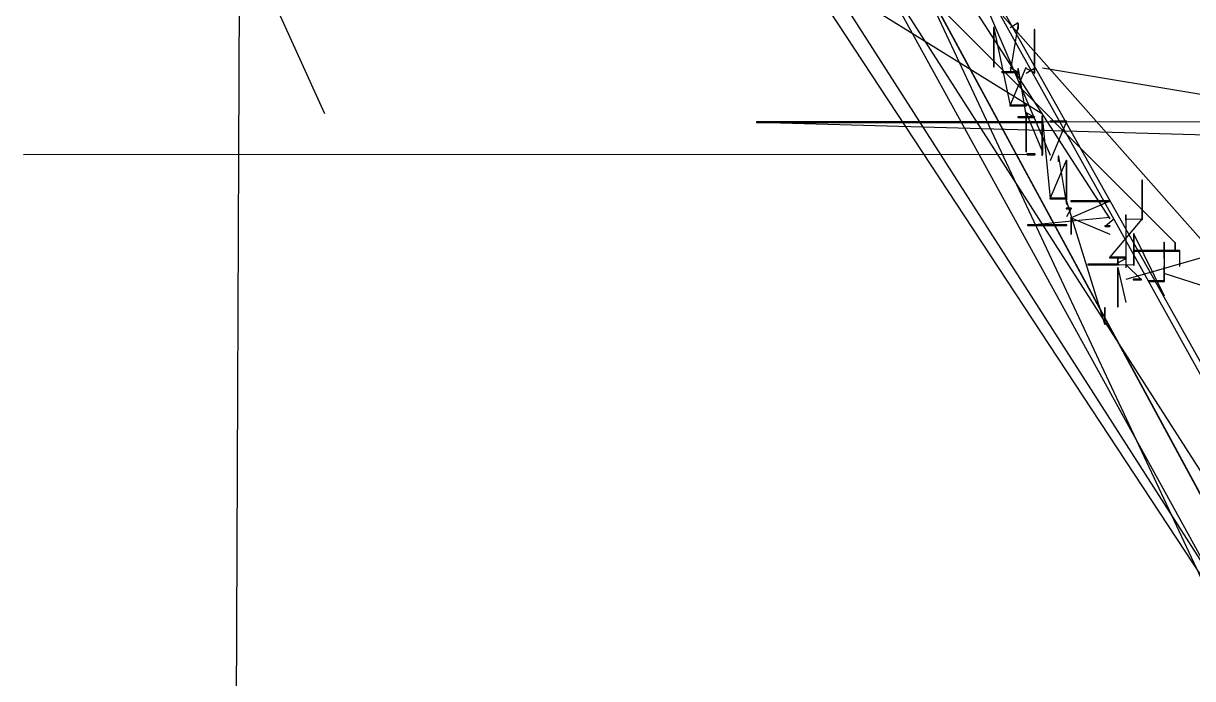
# Model space of a CAD drawing. Extents: x 0 to 334, y -361 to 120.
# Drawn here: x 16.7 to 214.5, y -183.5 to -72.8 of the extents above; entities that cross this region are included whole.
import ezdxf

# ---------------------------------------------------------------- set-up
doc = ezdxf.new("R2010")
doc.units = 0

msp = doc.modelspace()

# ---------------------------------------------------------------- linework, layer by layer
at = {"layer": 'Layer 1'}
for p, q in [((79.31, 84.9092), (292.42, -302.024)), ((301.09, -309.873), (89.04, 81.8172)), ((89.04, 81.6672), (301.09, -310.023)), ((89.24, 81.7422), (300.89, -309.948)), ((96.89, 81.7422), (317.14, -314.473)), ((96.89, 81.7422), (317.14, -310.473)), ((101.579, 77.4792), (246.92, -232.794)), ((75.452423, 70.589328), (319.8, -310.813)), ((53.7, 67.5442), (52.37, -264.804)), ((100.65, 48.8522), (200.47, -105.785)), ((131.8, 41.4079), (190.42, -95.0149)), ((88.075, 35.0192), (220.02, -113.935)), ((90.61, 24.1992), (300.55, -294.763)), ((16.67, 18.8522), (189.09, -88.0649)), ((19.27, 18.8522), (67.59, -88.0049)), ((99.66, 17.7592), (275.72, -257.134)), ((211.54, -109.8799), (138.275, -36.4649)), ((184.98, -72.6649), (183.61, -73.4949)), ((184.98, -72.8449), (183.61, -80.9849)), ((184.937574, -72.802474), (184.92, -72.8449)), ((184.92, -72.8449), (184.92, -73.6149)), ((184.98, -72.7849), (184.937574, -72.802474)), ((185.022426, -72.802474), (184.98, -72.7849)), ((184.98, -72.7849), (184.98, -72.7849)), ((185.04, -72.8449), (185.022426, -72.802474)), ((185.04, -73.6149), (185.04, -72.8449)), ((180.827574, -73.452474), (180.81, -73.4949)), ((180.81, -73.4949), (180.81, -80.0349)), ((180.87, -73.4349), (180.827574, -73.452474)), ((180.912426, -73.452474), (180.87, -73.4349)), ((180.87, -73.4349), (180.87, -73.4349)), ((180.87, -73.4949), (183.61, -86.6349)), ((180.93, -73.4949), (180.912426, -73.452474)), ((180.93, -80.0349), (180.93, -73.4949)), ((184.92, -73.6149), (184.937574, -73.657326)), ((184.937574, -73.657326), (184.98, -73.6749)), ((184.98, -73.6749), (185.022426, -73.657326)), ((185.022426, -73.657326), (185.04, -73.6149)), ((187.677574, -73.812474), (187.66, -73.8549)), ((187.66, -73.8549), (187.66, -80.3949)), ((187.72, -73.7949), (187.677574, -73.812474)), ((187.762426, -73.812474), (187.72, -73.7949)), ((187.72, -73.7949), (187.72, -73.7949)), ((187.78, -73.8549), (187.762426, -73.812474)), ((187.78, -80.3949), (187.78, -73.8549)), ((180.81, -80.0349), (180.827574, -80.077326)), ((180.827574, -80.077326), (180.87, -80.0949)), ((180.87, -80.0949), (180.912426, -80.077326)), ((180.912426, -80.077326), (180.93, -80.0349)), ((182.197574, -80.942474), (182.18, -80.9849)), ((182.18, -80.9849), (182.197574, -81.027326)), ((182.24, -80.9249), (182.197574, -80.942474)), ((182.197574, -81.027326), (182.24, -81.0449)), ((184.98, -80.9249), (182.24, -80.9249)), ((182.24, -81.0449), (184.98, -81.0449)), ((183.61, -86.6349), (186.35, -80.1549)), ((184.98, -80.9849), (183.61, -80.2749)), ((184.937574, -80.412474), (184.92, -80.4549)), ((184.92, -80.4549), (184.92, -81.2249)), ((184.98, -80.3949), (184.937574, -80.412474)), ((185.022426, -80.412474), (184.98, -80.3949)), ((184.98, -80.3949), (184.98, -80.3949)), ((184.98, -80.4549), (186.35, -88.5949)), ((185.022426, -80.942474), (184.98, -80.9249)), ((184.98, -81.0449), (185.022426, -81.027326)), ((185.04, -80.4549), (185.022426, -80.412474)), ((185.04, -80.9849), (185.022426, -80.942474)), ((185.022426, -81.027326), (185.04, -80.9849)), ((185.04, -81.2249), (185.04, -80.4549)), ((187.72, -81.1049), (186.35, -80.3949)), ((187.72, -80.3949), (186.35, -81.2249)), ((187.677574, -80.292474), (187.66, -80.3349)), ((187.66, -80.3349), (187.66, -81.1049)), ((187.66, -80.3949), (187.677574, -80.437326)), ((187.66, -81.1049), (187.677574, -81.147326)), ((187.72, -80.2749), (187.677574, -80.292474)), ((187.677574, -80.437326), (187.72, -80.4549)), ((187.762426, -80.292474), (187.72, -80.2749)), ((187.72, -80.2749), (187.72, -80.2749)), ((187.72, -80.4549), (187.762426, -80.437326)), ((187.78, -80.3349), (187.762426, -80.292474)), ((187.762426, -80.437326), (187.78, -80.3949)), ((187.762426, -81.147326), (187.78, -81.1049)), ((187.78, -81.1049), (187.78, -80.3349)), ((243.85, -89.40915), (189.09, -80.3349)), ((184.92, -81.2249), (184.937574, -81.267326)), ((184.937574, -81.267326), (184.98, -81.2849)), ((184.98, -81.2849), (185.022426, -81.267326)), ((185.022426, -81.267326), (185.04, -81.2249)), ((187.677574, -81.147326), (187.72, -81.1649)), ((187.72, -81.1649), (187.762426, -81.147326)), ((183.567574, -86.592474), (183.55, -86.6349)), ((183.55, -86.6349), (183.567574, -86.677326)), ((183.61, -86.5749), (183.567574, -86.592474)), ((183.567574, -86.677326), (183.61, -86.6949)), ((186.35, -86.5749), (183.61, -86.5749)), ((183.61, -86.6949), (186.35, -86.6949)), ((186.392426, -86.592474), (186.35, -86.5749)), ((186.35, -86.6949), (186.392426, -86.677326)), ((186.41, -86.6349), (186.392426, -86.592474)), ((186.392426, -86.677326), (186.41, -86.6349)), ((184.937574, -88.552474), (184.92, -88.5949)), ((184.92, -88.5949), (184.937574, -88.637326)), ((184.98, -88.5349), (184.937574, -88.552474)), ((184.937574, -88.637326), (184.98, -88.6549)), ((187.72, -88.5349), (184.98, -88.5349)), ((184.98, -88.6549), (187.72, -88.6549)), ((186.307574, -87.842474), (186.29, -87.8849)), ((186.29, -87.8849), (186.29, -94.4249)), ((186.35, -87.8249), (186.307574, -87.842474)), ((186.392426, -87.842474), (186.35, -87.8249)), ((186.35, -87.8249), (186.35, -87.8249)), ((187.72, -88.5949), (186.35, -87.8849)), ((186.35, -87.8849), (189.09, -94.4849)), ((186.41, -87.8849), (186.392426, -87.842474)), ((186.41, -94.4249), (186.41, -87.8849)), ((187.762426, -88.552474), (187.72, -88.5349)), ((187.72, -88.6549), (187.762426, -88.637326)), ((187.78, -88.5949), (187.762426, -88.552474)), ((187.762426, -88.637326), (187.78, -88.5949)), ((189.007574, -88.432474), (188.99, -88.4749)), ((188.99, -88.4749), (188.99, -95.0149)), ((189.05, -88.4149), (189.007574, -88.432474)), ((189.092426, -88.432474), (189.05, -88.4149)), ((189.05, -88.4149), (189.05, -88.4149)), ((189.05, -88.4749), (190.42, -102.385)), ((189.11, -88.4749), (189.092426, -88.432474)), ((189.11, -95.0149), (189.11, -88.4749)), ((140.727574, -89.412474), (140.71, -89.4549)), ((140.71, -89.4549), (140.727574, -89.497326)), ((140.77, -89.3949), (140.727574, -89.412474)), ((140.727574, -89.497326), (140.77, -89.5149)), ((189.09, -89.3949), (140.77, -89.3949)), ((140.77, -89.4549), (237.41, -92.1749)), ((140.77, -89.5149), (189.09, -89.5149)), ((240.01, -89.3949), (189.09, -89.4549)), ((189.132426, -89.412474), (189.09, -89.3949)), ((189.09, -89.5149), (189.132426, -89.497326)), ((189.15, -89.4549), (189.132426, -89.412474)), ((189.132426, -89.497326), (189.15, -89.4549)), ((190.377574, -89.322474), (190.36, -89.3649)), ((190.36, -89.3649), (190.377574, -89.407326)), ((190.42, -89.3049), (190.377574, -89.322474)), ((190.377574, -89.407326), (190.42, -89.4249)), ((193.16, -89.3049), (190.42, -89.3049)), ((193.16, -89.3649), (190.42, -95.9649)), ((190.42, -89.4249), (193.16, -89.4249)), ((193.202426, -89.322474), (193.16, -89.3049)), ((193.16, -89.4249), (193.202426, -89.407326)), ((193.22, -89.3649), (193.202426, -89.322474)), ((193.202426, -89.407326), (193.22, -89.3649)), ((189.047574, -92.132474), (189.03, -92.1749)), ((189.03, -92.1749), (189.03, -94.8349)), ((189.09, -92.1149), (189.047574, -92.132474)), ((189.132426, -92.132474), (189.09, -92.1149)), ((189.09, -92.1149), (189.09, -92.1149)), ((189.09, -94.8349), (189.09, -92.2349)), ((189.15, -92.1749), (189.132426, -92.132474)), ((189.15, -94.8349), (189.15, -92.1749)), ((187.82, -94.8949), (16.67, -94.9549)), ((186.29, -94.4249), (186.307574, -94.467326)), ((186.307574, -94.467326), (186.35, -94.4849)), ((186.35, -94.4849), (186.392426, -94.467326)), ((186.392426, -94.467326), (186.41, -94.4249)), ((186.447574, -94.852474), (186.43, -94.8949)), ((186.43, -94.8949), (186.447574, -94.937326)), ((186.49, -94.8349), (186.447574, -94.852474)), ((186.447574, -94.937326), (186.49, -94.9549)), ((187.82, -94.8349), (186.49, -94.8349)), ((186.49, -94.9549), (187.82, -94.9549)), ((187.862426, -94.852474), (187.82, -94.8349)), ((187.82, -94.9549), (187.862426, -94.937326)), ((187.88, -94.8949), (187.862426, -94.852474)), ((187.862426, -94.937326), (187.88, -94.8949)), ((189.03, -94.8349), (189.047574, -94.877326)), ((189.047574, -94.877326), (189.09, -94.8949)), ((189.09, -94.8949), (189.132426, -94.877326)), ((189.132426, -94.877326), (189.15, -94.8349)), ((188.99, -95.0149), (189.007574, -95.057326)), ((189.007574, -95.057326), (189.05, -95.0749)), ((189.05, -95.0749), (189.11, -95.0149)), ((190.42, -102.385), (193.16, -95.9049)), ((191.747574, -95.212474), (191.73, -95.2549)), ((191.73, -95.2549), (191.73, -96.0249)), ((191.73, -96.0249), (191.747574, -96.067326)), ((191.79, -95.1949), (191.747574, -95.212474)), ((191.747574, -96.067326), (191.79, -96.0849)), ((191.832426, -95.212474), (191.79, -95.1949)), ((191.79, -95.1949), (191.79, -95.1949)), ((191.79, -95.2549), (193.16, -103.395)), ((191.79, -96.0849), (191.832426, -96.067326)), ((191.85, -95.2549), (191.832426, -95.212474)), ((191.832426, -96.067326), (191.85, -96.0249)), ((191.85, -96.0249), (191.85, -95.2549)), ((193.117574, -95.922474), (193.1, -95.9649)), ((193.1, -95.9649), (193.1, -102.505)), ((193.16, -95.9049), (193.117574, -95.922474)), ((193.202426, -95.922474), (193.16, -95.9049)), ((193.16, -95.9049), (193.16, -95.9049)), ((193.16, -102.5049), (193.16, -96.0249)), ((193.22, -95.9649), (193.202426, -95.922474)), ((193.22, -102.505), (193.22, -95.9649)), ((260.63, -99.628), (203.21, -116.055)), ((205.907574, -99.262574), (205.89, -99.305)), ((205.89, -99.305), (205.89, -105.845)), ((205.95, -99.245), (205.907574, -99.262574)), ((205.992426, -99.262474), (205.95, -99.2449)), ((205.95, -99.2449), (205.95, -99.245)), ((206.01, -99.3049), (205.992426, -99.262474)), ((206.01, -105.845), (206.01, -99.3049)), ((190.377574, -102.342574), (190.36, -102.385)), ((190.36, -102.385), (190.377574, -102.427426)), ((190.42, -102.325), (190.377574, -102.342574)), ((190.377574, -102.427426), (190.42, -102.445)), ((193.16, -102.325), (190.42, -102.325)), ((190.42, -102.445), (193.16, -102.445)), ((193.1, -102.505), (193.117574, -102.547426)), ((193.117574, -102.547426), (193.16, -102.565)), ((193.202426, -102.342574), (193.16, -102.325)), ((193.16, -102.445), (193.202426, -102.427426)), ((193.16, -102.565), (193.202426, -102.547426)), ((199.66, -123.6138), (193.16, -102.685)), ((193.22, -102.385), (193.202426, -102.342574)), ((193.202426, -102.427426), (193.22, -102.385)), ((193.202426, -102.547426), (193.22, -102.505)), ((193.887574, -102.762574), (193.87, -102.805)), ((193.87, -102.805), (193.887574, -102.847426)), ((193.93, -102.745), (193.887574, -102.762574)), ((193.887574, -102.847426), (193.93, -102.865)), ((200.47, -102.745), (193.93, -102.745)), ((200.47, -102.805), (193.93, -105.605)), ((193.93, -102.865), (200.47, -102.865)), ((200.512426, -102.762574), (200.47, -102.745)), ((200.47, -102.865), (200.512426, -102.847426)), ((200.53, -102.805), (200.512426, -102.762574)), ((200.512426, -102.847426), (200.53, -102.805)), ((193.117574, -104.012574), (193.1, -104.055)), ((193.1, -104.055), (193.117574, -104.097426)), ((193.16, -103.995), (193.117574, -104.012574)), ((193.117574, -104.097426), (193.16, -104.115)), ((193.93, -103.995), (193.16, -103.995)), ((193.93, -104.055), (193.16, -105.485)), ((193.16, -104.115), (193.93, -104.115)), ((193.972426, -104.012574), (193.93, -103.995)), ((193.93, -104.115), (193.972426, -104.097426)), ((193.99, -104.055), (193.972426, -104.012574)), ((193.972426, -104.097426), (193.99, -104.055)), ((186.577574, -106.812574), (186.56, -106.855)), ((186.62, -106.795), (186.577574, -106.812574)), ((186.62, -106.855), (200.47, -105.545)), ((193.16, -106.795), (186.62, -106.795)), ((193.202426, -106.812574), (193.16, -106.795)), ((193.22, -106.855), (193.202426, -106.812574)), ((193.887574, -105.562574), (193.87, -105.605)), ((193.87, -105.605), (193.87, -108.345)), ((193.93, -105.545), (193.887574, -105.562574)), ((193.972426, -105.562574), (193.93, -105.545)), ((193.93, -105.545), (193.93, -105.545)), ((193.93, -105.605), (200.47, -108.405)), ((193.99, -105.605), (193.972426, -105.562574)), ((193.99, -108.345), (193.99, -105.605)), ((199.7, -107.035), (201.24, -105.725)), ((200.47, -112.325), (205.95, -105.845)), ((203.167574, -105.152574), (203.15, -105.195)), ((203.15, -105.195), (203.15, -105.965)), ((203.15, -105.965), (203.167574, -106.007426)), ((203.21, -105.135), (203.167574, -105.152574)), ((203.167574, -106.007426), (203.21, -106.025)), ((203.252426, -105.152574), (203.21, -105.135)), ((203.21, -105.135), (203.21, -105.135)), ((203.21, -105.195), (203.21, -114.105)), ((205.95, -105.845), (203.21, -105.905)), ((203.21, -106.025), (203.252426, -106.007426)), ((203.27, -105.195), (203.252426, -105.152574)), ((203.252426, -106.007426), (203.27, -105.965)), ((203.27, -105.965), (203.27, -105.195)), ((205.89, -105.845), (205.907574, -105.887426)), ((205.907574, -105.887426), (205.95, -105.905)), ((205.95, -105.905), (205.992426, -105.887426)), ((205.992426, -105.887426), (206.01, -105.845)), ((186.56, -106.855), (186.577574, -106.897426)), ((186.577574, -106.897426), (186.62, -106.915)), ((186.62, -106.915), (193.16, -106.915)), ((193.16, -106.915), (193.202426, -106.897426)), ((193.202426, -106.897426), (193.22, -106.855)), ((193.87, -108.345), (193.887574, -108.387426)), ((193.887574, -108.387426), (193.93, -108.405)), ((193.93, -108.405), (193.972426, -108.387426)), ((193.972426, -108.387426), (193.99, -108.345)), ((199.657574, -106.992574), (199.64, -107.035)), ((199.64, -107.035), (199.7, -107.095)), ((199.7, -106.975), (199.657574, -106.992574)), ((200.47, -106.975), (199.7, -106.975)), ((199.7, -107.095), (200.47, -107.095)), ((200.512426, -106.992574), (200.47, -106.975)), ((200.47, -107.095), (200.512426, -107.077426)), ((200.53, -107.035), (200.512426, -106.992574)), ((200.512426, -107.077426), (200.53, -107.035)), ((204.497574, -108.332574), (204.48, -108.375)), ((204.48, -108.375), (204.48, -113.575)), ((204.54, -108.315), (204.497574, -108.332574)), ((204.582426, -108.332574), (204.54, -108.315)), ((204.54, -108.315), (204.54, -108.315)), ((204.54, -108.375), (209.68, -118.835)), ((204.6, -108.375), (204.582426, -108.332574)), ((204.6, -113.575), (204.6, -108.375)), ((209.637574, -109.782574), (209.62, -109.825)), ((209.62, -109.825), (209.62, -112.425)), ((209.68, -109.765), (209.637574, -109.782574)), ((209.722426, -109.782574), (209.68, -109.765)), ((209.68, -109.765), (209.68, -109.765)), ((209.68, -109.825), (209.68, -116.355)), ((209.74, -109.825), (209.722426, -109.782574)), ((209.74, -112.425), (209.74, -109.825)), ((211.497574, -109.837474), (211.48, -109.8799)), ((211.48, -109.8799), (211.48, -111.21)), ((211.54, -109.8199), (211.497574, -109.837474)), ((211.54, -109.82), (211.54, -109.8199)), ((211.582426, -109.837574), (211.54, -109.82)), ((211.6, -109.88), (211.582426, -109.837574)), ((211.6, -111.21), (211.6, -109.88)), ((200.427574, -112.282574), (200.41, -112.325)), ((200.41, -112.325), (200.427574, -112.367426)), ((200.47, -112.265), (200.427574, -112.282574)), ((200.427574, -112.367426), (200.47, -112.385)), ((203.21, -112.265), (200.47, -112.265)), ((200.47, -112.385), (203.21, -112.385)), ((201.797574, -112.402574), (201.78, -112.445)), ((201.78, -112.445), (201.78, -113.215)), ((201.84, -112.385), (201.797574, -112.402574)), ((201.882426, -112.402574), (201.84, -112.385)), ((201.84, -112.385), (201.84, -112.385)), ((201.84, -113.215), (203.21, -112.505)), ((201.9, -112.445), (201.882426, -112.402574)), ((201.9, -113.215), (201.9, -112.445)), ((203.252426, -112.282574), (203.21, -112.265)), ((203.21, -112.385), (203.252426, -112.367426)), ((203.27, -112.325), (203.252426, -112.282574)), ((203.252426, -112.367426), (203.27, -112.325)), ((204.497574, -111.172574), (204.48, -111.215)), ((204.48, -111.215), (204.497574, -111.257426)), ((204.54, -111.155), (204.497574, -111.172574)), ((204.497574, -111.257426), (204.54, -111.275)), ((212.28, -111.155), (204.54, -111.155)), ((204.54, -111.275), (212.28, -111.275)), ((209.62, -112.425), (209.637574, -112.467426)), ((209.637574, -112.467426), (209.68, -112.485)), ((209.68, -112.485), (209.722426, -112.467426)), ((209.722426, -112.467426), (209.74, -112.425)), ((211.48, -111.21), (211.497574, -111.252426)), ((211.497574, -111.252426), (211.54, -111.27)), ((211.54, -111.27), (211.6, -111.21)), ((212.322426, -111.172574), (212.28, -111.155)), ((212.28, -111.215), (212.28, -113.875)), ((212.28, -111.275), (212.322426, -111.257426)), ((212.34, -111.215), (212.322426, -111.172574)), ((212.322426, -111.257426), (212.34, -111.215)), ((196.757574, -113.472574), (196.74, -113.515)), ((196.74, -113.515), (196.757574, -113.557426)), ((196.8, -113.455), (196.757574, -113.472574)), ((196.757574, -113.557426), (196.8, -113.575)), ((201.94, -113.455), (196.8, -113.455)), ((196.8, -113.575), (201.94, -113.575)), ((201.78, -113.215), (201.797574, -113.257426)), ((201.797574, -114.062574), (201.78, -114.105)), ((201.78, -114.105), (201.78, -120.645)), ((201.797574, -113.257426), (201.84, -113.275)), ((201.84, -114.045), (201.797574, -114.062574)), ((201.84, -113.275), (201.882426, -113.257426)), ((201.882426, -114.062574), (201.84, -114.045)), ((201.84, -114.045), (201.84, -114.045)), ((201.84, -114.105), (203.21, -119.935)), ((201.882426, -113.257426), (201.9, -113.215)), ((201.9, -114.105), (201.882426, -114.062574)), ((201.9, -120.645), (201.9, -114.105)), ((201.982426, -113.472574), (201.94, -113.455)), ((201.94, -113.515), (204.54, -113.575)), ((201.94, -113.575), (201.982426, -113.557426)), ((202, -113.515), (201.982426, -113.472574)), ((201.982426, -113.557426), (202, -113.515)), ((205.81, -116.055), (203.21, -113.515)), ((204.48, -113.575), (204.497574, -113.617426)), ((204.497574, -113.617426), (204.54, -113.635)), ((204.54, -113.635), (204.582426, -113.617426)), ((204.582426, -113.617426), (204.6, -113.575)), ((209.68, -116.355), (209.68, -113.815)), ((204.437574, -116.012574), (204.42, -116.055)), ((204.42, -116.055), (204.437574, -116.097426)), ((204.48, -115.995), (204.437574, -116.012574)), ((204.437574, -116.097426), (204.48, -116.115)), ((205.81, -115.995), (204.48, -115.995)), ((204.48, -116.115), (205.81, -116.115)), ((205.852426, -116.012574), (205.81, -115.995)), ((205.81, -116.115), (205.852426, -116.097426)), ((205.87, -116.055), (205.852426, -116.012574)), ((205.852426, -116.097426), (205.87, -116.055)), ((207.037574, -116.312574), (207.02, -116.355)), ((207.02, -116.355), (207.037574, -116.397426)), ((207.08, -116.295), (207.037574, -116.312574)), ((207.037574, -116.397426), (207.08, -116.415)), ((209.68, -116.295), (207.08, -116.295)), ((207.08, -116.415), (209.68, -116.415)), ((217.42, -117.505), (209.68, -115.025)), ((209.722426, -116.312574), (209.68, -116.295)), ((209.68, -116.415), (209.722426, -116.397426)), ((209.74, -116.355), (209.722426, -116.312574)), ((209.722426, -116.397426), (209.74, -116.355)), ((201.78, -120.645), (201.797574, -120.687426)), ((201.882426, -120.687426), (201.9, -120.645)), ((199.617574, -120.831374), (199.6, -120.8738)), ((199.6, -120.8738), (199.6, -123.614)), ((199.66, -120.8138), (199.617574, -120.831374)), ((199.66, -120.814), (199.66, -120.8138)), ((199.702426, -120.831574), (199.66, -120.814)), ((199.72, -120.874), (199.702426, -120.831574)), ((199.72, -123.614), (199.72, -120.874)), ((201.797574, -120.687426), (201.84, -120.705)), ((201.84, -120.705), (201.882426, -120.687426)), ((199.6, -123.614), (199.617574, -123.656426)), ((199.617574, -123.656426), (199.66, -123.674)), ((199.66, -123.674), (199.72, -123.614))]:
    msp.add_line(p, q, dxfattribs=at)

doc.saveas('drawing.dxf')
